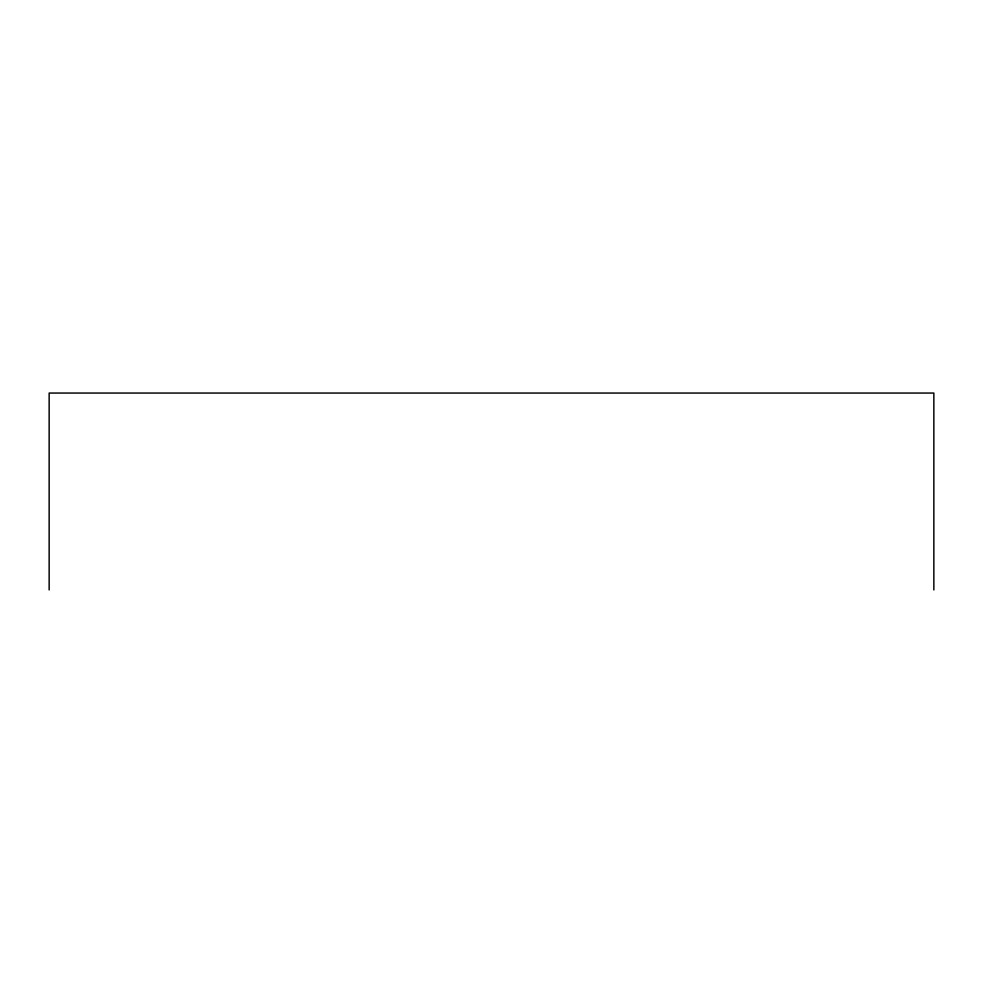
<?xml version="1.0" encoding="UTF-8"?>
<svg xmlns="http://www.w3.org/2000/svg" width="983" height="983" viewBox="0 0 983 983"><rect width="100%" height="100%" fill="white"/><g stroke="black" fill="none" stroke-linecap="round" stroke-linejoin="round"><path stroke-width="1.47" d="M933.85 589.947L933.85 393.053L49.15 393.053L49.15 589.947"/></g></svg>
